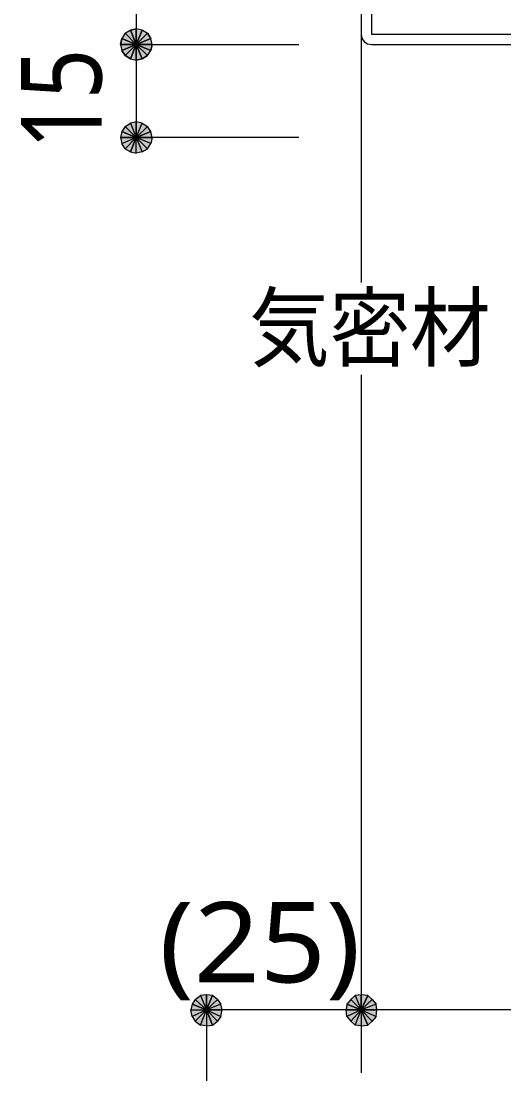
# Model space of a CAD drawing. Header units: millimetres. Extents: x 0 to 420, y 0 to 297.
# Drawn here: x 131.68 to 147.27, y 219.61 to 253.61 of the extents above; entities that cross this region are included whole.
import ezdxf
from ezdxf.enums import TextEntityAlignment as Align

# ---------------------------------------------------------------- set-up
doc = ezdxf.new("R2010")
doc.units = ezdxf.units.MM
doc.styles.add('kst32b', font='NotoSansJP-Variable.ttf')

msp = doc.modelspace()

# ---------------------------------------------------------------- hatches: boundary and pattern name
h = msp.add_hatch(color=7)
h.paths.add_polyline_path([(135.403, 253.365), (135.213, 253.323), (135.403, 252.857), (135.403, 253.365)])
h.paths.add_polyline_path([(135.213, 253.323), (135.403, 252.857), (135.043, 253.217), (135.213, 253.323)])
h.paths.add_polyline_path([(135.403, 252.857), (135.043, 253.217), (134.938, 253.047), (135.403, 252.857)])
h = msp.add_hatch(color=7)
h.paths.add_polyline_path([(135.594, 253.323), (135.403, 253.365), (135.403, 252.857), (135.594, 253.323)])
h.paths.add_polyline_path([(135.403, 253.365), (135.403, 252.857), (135.213, 253.323), (135.403, 253.365)])
h.paths.add_polyline_path([(135.403, 252.857), (135.213, 253.323), (135.043, 253.217), (135.403, 252.857)])
h = msp.add_hatch(color=7)
h.paths.add_polyline_path([(135.869, 253.047), (135.763, 253.217), (135.403, 252.857), (135.869, 253.047)])
h.paths.add_polyline_path([(135.763, 253.217), (135.403, 252.857), (135.594, 253.323), (135.763, 253.217)])
h.paths.add_polyline_path([(135.403, 252.857), (135.594, 253.323), (135.403, 253.365), (135.403, 252.857)])
h = msp.add_hatch(color=7)
h.paths.add_polyline_path([(135.911, 252.857), (135.869, 253.047), (135.403, 252.857), (135.911, 252.857)])
h.paths.add_polyline_path([(135.869, 253.047), (135.403, 252.857), (135.763, 253.217), (135.869, 253.047)])
h.paths.add_polyline_path([(135.403, 252.857), (135.763, 253.217), (135.594, 253.323), (135.403, 252.857)])
h = msp.add_hatch(color=7)
h.paths.add_polyline_path([(135.043, 253.217), (134.938, 253.047), (135.403, 252.857), (135.043, 253.217)])
h.paths.add_polyline_path([(134.938, 253.047), (135.403, 252.857), (134.895, 252.857), (134.938, 253.047)])
h.paths.add_polyline_path([(135.403, 252.857), (134.895, 252.857), (134.938, 252.666), (135.403, 252.857)])
for points in [[(134.938, 253.047), (134.895, 252.857), (135.403, 252.857), (134.938, 253.047)], [(135.869, 252.666), (135.911, 252.857), (135.403, 252.857), (135.869, 252.666)], [(134.938, 250.042), (134.895, 249.851), (135.403, 249.851), (134.938, 250.042)], [(137.859, 222.144), (137.668, 222.165), (137.668, 221.679), (137.859, 222.144)], [(142.875, 222.144), (142.663, 222.165), (142.663, 221.679), (142.875, 222.144)]]:
    msp.add_hatch(color=7).paths.add_polyline_path(points)
h = msp.add_hatch(color=7)
h.paths.add_polyline_path([(135.763, 252.497), (135.869, 252.666), (135.403, 252.857), (135.763, 252.497)])
h.paths.add_polyline_path([(135.869, 252.666), (135.403, 252.857), (135.911, 252.857), (135.869, 252.666)])
h.paths.add_polyline_path([(135.403, 252.857), (135.911, 252.857), (135.869, 253.047), (135.403, 252.857)])
h = msp.add_hatch(color=7)
h.paths.add_polyline_path([(134.895, 252.857), (134.938, 252.666), (135.403, 252.857), (134.895, 252.857)])
h.paths.add_polyline_path([(134.938, 252.666), (135.403, 252.857), (135.043, 252.497), (134.938, 252.666)])
h.paths.add_polyline_path([(135.403, 252.857), (135.043, 252.497), (135.213, 252.391), (135.403, 252.857)])
h = msp.add_hatch(color=7)
h.paths.add_polyline_path([(134.938, 252.666), (135.043, 252.497), (135.403, 252.857), (134.938, 252.666)])
h.paths.add_polyline_path([(135.043, 252.497), (135.403, 252.857), (135.213, 252.391), (135.043, 252.497)])
h.paths.add_polyline_path([(135.403, 252.857), (135.213, 252.391), (135.403, 252.349), (135.403, 252.857)])
h = msp.add_hatch(color=7)
h.paths.add_polyline_path([(135.213, 252.391), (135.403, 252.349), (135.403, 252.857), (135.213, 252.391)])
h.paths.add_polyline_path([(135.403, 252.349), (135.403, 252.857), (135.594, 252.391), (135.403, 252.349)])
h.paths.add_polyline_path([(135.403, 252.857), (135.594, 252.391), (135.763, 252.497), (135.403, 252.857)])
h = msp.add_hatch(color=7)
h.paths.add_polyline_path([(135.403, 252.349), (135.594, 252.391), (135.403, 252.857), (135.403, 252.349)])
h.paths.add_polyline_path([(135.594, 252.391), (135.403, 252.857), (135.763, 252.497), (135.594, 252.391)])
h.paths.add_polyline_path([(135.403, 252.857), (135.763, 252.497), (135.869, 252.666), (135.403, 252.857)])
h = msp.add_hatch(color=7)
h.paths.add_polyline_path([(135.403, 250.359), (135.213, 250.317), (135.403, 249.851), (135.403, 250.359)])
h.paths.add_polyline_path([(135.213, 250.317), (135.403, 249.851), (135.043, 250.211), (135.213, 250.317)])
h.paths.add_polyline_path([(135.403, 249.851), (135.043, 250.211), (134.938, 250.042), (135.403, 249.851)])
h = msp.add_hatch(color=7)
h.paths.add_polyline_path([(135.869, 250.042), (135.763, 250.211), (135.403, 249.851), (135.869, 250.042)])
h.paths.add_polyline_path([(135.763, 250.211), (135.403, 249.851), (135.594, 250.317), (135.763, 250.211)])
h.paths.add_polyline_path([(135.403, 249.851), (135.594, 250.317), (135.403, 250.359), (135.403, 249.851)])
h = msp.add_hatch(color=7)
h.paths.add_polyline_path([(135.763, 249.491), (135.869, 249.661), (135.403, 249.851), (135.763, 249.491)])
h.paths.add_polyline_path([(135.869, 249.661), (135.403, 249.851), (135.911, 249.851), (135.869, 249.661)])
h.paths.add_polyline_path([(135.403, 249.851), (135.911, 249.851), (135.869, 250.042), (135.403, 249.851)])
h = msp.add_hatch(color=7)
h.paths.add_polyline_path([(134.895, 249.851), (134.938, 249.661), (135.403, 249.851), (134.895, 249.851)])
h.paths.add_polyline_path([(134.938, 249.661), (135.403, 249.851), (135.043, 249.491), (134.938, 249.661)])
h.paths.add_polyline_path([(135.403, 249.851), (135.043, 249.491), (135.213, 249.386), (135.403, 249.851)])
h = msp.add_hatch(color=7)
h.paths.add_polyline_path([(135.213, 249.386), (135.403, 249.343), (135.403, 249.851), (135.213, 249.386)])
h.paths.add_polyline_path([(135.403, 249.343), (135.403, 249.851), (135.594, 249.386), (135.403, 249.343)])
h.paths.add_polyline_path([(135.403, 249.851), (135.594, 249.386), (135.763, 249.491), (135.403, 249.851)])
h = msp.add_hatch(color=7)
h.paths.add_polyline_path([(137.668, 222.165), (137.478, 222.144), (137.668, 221.679), (137.668, 222.165)])
h.paths.add_polyline_path([(137.478, 222.144), (137.668, 221.679), (137.308, 222.017), (137.478, 222.144)])
h.paths.add_polyline_path([(137.668, 221.679), (137.308, 222.017), (137.202, 221.869), (137.668, 221.679)])
h = msp.add_hatch(color=7)
h.paths.add_polyline_path([(138.176, 221.679), (138.134, 221.869), (137.668, 221.679), (138.176, 221.679)])
h.paths.add_polyline_path([(138.134, 221.869), (137.668, 221.679), (138.028, 222.017), (138.134, 221.869)])
h.paths.add_polyline_path([(137.668, 221.679), (138.028, 222.017), (137.859, 222.144), (137.668, 221.679)])
h = msp.add_hatch(color=7)
h.paths.add_polyline_path([(142.663, 222.165), (142.473, 222.144), (142.663, 221.679), (142.663, 222.165)])
h.paths.add_polyline_path([(142.473, 222.144), (142.663, 221.679), (142.325, 222.017), (142.473, 222.144)])
h.paths.add_polyline_path([(142.663, 221.679), (142.325, 222.017), (142.198, 221.869), (142.663, 221.679)])
h = msp.add_hatch(color=7)
h.paths.add_polyline_path([(143.171, 221.679), (143.15, 221.869), (142.663, 221.679), (143.171, 221.679)])
h.paths.add_polyline_path([(143.15, 221.869), (142.663, 221.679), (143.023, 222.017), (143.15, 221.869)])
h.paths.add_polyline_path([(142.663, 221.679), (143.023, 222.017), (142.875, 222.144), (142.663, 221.679)])
h = msp.add_hatch(color=7)
h.paths.add_polyline_path([(137.202, 221.869), (137.16, 221.679), (137.668, 221.679), (137.202, 221.869)])
h.paths.add_polyline_path([(137.16, 221.679), (137.668, 221.679), (137.202, 221.467), (137.16, 221.679)])
h.paths.add_polyline_path([(137.668, 221.679), (137.202, 221.467), (137.308, 221.319), (137.668, 221.679)])
h = msp.add_hatch(color=7)
h.paths.add_polyline_path([(142.198, 221.869), (142.177, 221.679), (142.663, 221.679), (142.198, 221.869)])
h.paths.add_polyline_path([(142.177, 221.679), (142.663, 221.679), (142.198, 221.467), (142.177, 221.679)])
h.paths.add_polyline_path([(142.663, 221.679), (142.198, 221.467), (142.325, 221.319), (142.663, 221.679)])
h = msp.add_hatch(color=7)
h.paths.add_polyline_path([(137.308, 221.319), (137.478, 221.192), (137.668, 221.679), (137.308, 221.319)])
h.paths.add_polyline_path([(137.478, 221.192), (137.668, 221.679), (137.668, 221.171), (137.478, 221.192)])
h.paths.add_polyline_path([(137.668, 221.679), (137.668, 221.171), (137.859, 221.192), (137.668, 221.679)])
h = msp.add_hatch(color=7)
h.paths.add_polyline_path([(137.859, 221.192), (138.028, 221.319), (137.668, 221.679), (137.859, 221.192)])
h.paths.add_polyline_path([(138.028, 221.319), (137.668, 221.679), (138.134, 221.467), (138.028, 221.319)])
h.paths.add_polyline_path([(137.668, 221.679), (138.134, 221.467), (138.176, 221.679), (137.668, 221.679)])
h = msp.add_hatch(color=7)
h.paths.add_polyline_path([(142.325, 221.319), (142.473, 221.192), (142.663, 221.679), (142.325, 221.319)])
h.paths.add_polyline_path([(142.473, 221.192), (142.663, 221.679), (142.663, 221.171), (142.473, 221.192)])
h.paths.add_polyline_path([(142.663, 221.679), (142.663, 221.171), (142.875, 221.192), (142.663, 221.679)])
h = msp.add_hatch(color=7)
h.paths.add_polyline_path([(142.875, 221.192), (143.023, 221.319), (142.663, 221.679), (142.875, 221.192)])
h.paths.add_polyline_path([(143.023, 221.319), (142.663, 221.679), (143.15, 221.467), (143.023, 221.319)])
h.paths.add_polyline_path([(142.663, 221.679), (143.15, 221.467), (143.171, 221.679), (142.663, 221.679)])

# ---------------------------------------------------------------- linework, layer by layer
at = {"lineweight": 13}
for points in [[(135.403, 257.852), (135.403, 252.857), (140.653, 252.857)], [(142.663, 257.535), (142.663, 253.174)], [(151.278, 253.174), (143.002, 253.174), (143.002, 257.535)], [(142.663, 253.189), (142.669, 253.124), (142.687, 253.062), (142.717, 253.005), (142.758, 252.954), (142.808, 252.913), (142.865, 252.882), (142.927, 252.863), (142.991, 252.857)], [(142.663, 253.174), (142.663, 245.173)], [(135.403, 252.857), (135.403, 249.851)], [(143.002, 252.857), (151.278, 252.857)], [(140.653, 249.851), (135.403, 249.851)], [(142.663, 242.189), (142.663, 219.646)], [(166.666, 221.679), (142.663, 221.679), (137.668, 221.679)], [(137.668, 221.679), (137.668, 211.519)]]:
    msp.add_lwpolyline(points, dxfattribs=at)
at = {"lineweight": 0}
for points in [[(135.213, 253.323), (135.403, 252.857), (135.043, 253.217)], [(135.403, 252.857), (135.213, 253.323), (135.043, 253.217)], [(135.403, 253.365), (135.213, 253.323), (135.403, 252.857)], [(135.403, 253.365), (135.403, 252.857), (135.213, 253.323)], [(135.403, 252.857), (135.594, 253.323), (135.403, 253.365)], [(135.594, 253.323), (135.403, 253.365), (135.403, 252.857)], [(135.763, 253.217), (135.403, 252.857), (135.594, 253.323)], [(135.403, 252.857), (135.763, 253.217), (135.594, 253.323)], [(134.938, 253.047), (134.895, 252.857), (135.403, 252.857)], [(134.938, 253.047), (135.403, 252.857), (134.895, 252.857)], [(135.403, 252.857), (135.043, 253.217), (134.938, 253.047)], [(135.043, 253.217), (134.938, 253.047), (135.403, 252.857)], [(135.869, 253.047), (135.763, 253.217), (135.403, 252.857)], [(135.869, 253.047), (135.403, 252.857), (135.763, 253.217)], [(135.403, 252.857), (135.911, 252.857), (135.869, 253.047)], [(135.911, 252.857), (135.869, 253.047), (135.403, 252.857)], [(134.895, 252.857), (134.938, 252.666), (135.403, 252.857)], [(135.403, 252.857), (134.895, 252.857), (134.938, 252.666)], [(134.938, 252.666), (135.403, 252.857), (135.043, 252.497)], [(134.938, 252.666), (135.043, 252.497), (135.403, 252.857)], [(135.403, 252.857), (135.043, 252.497), (135.213, 252.391)], [(135.043, 252.497), (135.403, 252.857), (135.213, 252.391)], [(135.213, 252.391), (135.403, 252.349), (135.403, 252.857)], [(135.403, 252.857), (135.213, 252.391), (135.403, 252.349)], [(135.403, 252.349), (135.403, 252.857), (135.594, 252.391)], [(135.403, 252.857), (135.594, 252.391), (135.763, 252.497)], [(135.763, 252.497), (135.869, 252.666), (135.403, 252.857)], [(135.869, 252.666), (135.403, 252.857), (135.911, 252.857)], [(135.403, 252.349), (135.594, 252.391), (135.403, 252.857)], [(135.594, 252.391), (135.403, 252.857), (135.763, 252.497)], [(135.403, 252.857), (135.763, 252.497), (135.869, 252.666)], [(135.869, 252.666), (135.911, 252.857), (135.403, 252.857)], [(135.213, 250.317), (135.403, 249.851), (135.043, 250.211)], [(135.403, 250.359), (135.213, 250.317), (135.403, 249.851)], [(135.403, 249.851), (135.594, 250.317), (135.403, 250.359)], [(135.763, 250.211), (135.403, 249.851), (135.594, 250.317)], [(134.938, 250.042), (134.895, 249.851), (135.403, 249.851)], [(135.403, 249.851), (135.043, 250.211), (134.938, 250.042)], [(135.869, 250.042), (135.763, 250.211), (135.403, 249.851)], [(135.403, 249.851), (135.911, 249.851), (135.869, 250.042)], [(134.895, 249.851), (134.938, 249.661), (135.403, 249.851)], [(134.938, 249.661), (135.403, 249.851), (135.043, 249.491)], [(135.403, 249.851), (135.043, 249.491), (135.213, 249.386)], [(135.213, 249.386), (135.403, 249.343), (135.403, 249.851)], [(135.403, 249.343), (135.403, 249.851), (135.594, 249.386)], [(135.403, 249.851), (135.594, 249.386), (135.763, 249.491)], [(135.763, 249.491), (135.869, 249.661), (135.403, 249.851)], [(135.869, 249.661), (135.403, 249.851), (135.911, 249.851)], [(137.478, 222.144), (137.668, 221.679), (137.308, 222.017)], [(137.668, 222.165), (137.478, 222.144), (137.668, 221.679)], [(137.859, 222.144), (137.668, 222.165), (137.668, 221.679)], [(137.668, 221.679), (138.028, 222.017), (137.859, 222.144)], [(142.473, 222.144), (142.663, 221.679), (142.325, 222.017)], [(142.663, 222.165), (142.473, 222.144), (142.663, 221.679)], [(142.875, 222.144), (142.663, 222.165), (142.663, 221.679)], [(142.663, 221.679), (143.023, 222.017), (142.875, 222.144)], [(137.202, 221.869), (137.16, 221.679), (137.668, 221.679)], [(137.668, 221.679), (137.308, 222.017), (137.202, 221.869)], [(138.134, 221.869), (137.668, 221.679), (138.028, 222.017)], [(138.176, 221.679), (138.134, 221.869), (137.668, 221.679)], [(142.198, 221.869), (142.177, 221.679), (142.663, 221.679)], [(142.663, 221.679), (142.325, 222.017), (142.198, 221.869)], [(143.15, 221.869), (142.663, 221.679), (143.023, 222.017)], [(143.171, 221.679), (143.15, 221.869), (142.663, 221.679)], [(137.16, 221.679), (137.668, 221.679), (137.202, 221.467)], [(137.668, 221.679), (137.202, 221.467), (137.308, 221.319)], [(137.308, 221.319), (137.478, 221.192), (137.668, 221.679)], [(137.478, 221.192), (137.668, 221.679), (137.668, 221.171)], [(137.668, 221.679), (137.668, 221.171), (137.859, 221.192)], [(137.859, 221.192), (138.028, 221.319), (137.668, 221.679)], [(138.028, 221.319), (137.668, 221.679), (138.134, 221.467)], [(137.668, 221.679), (138.134, 221.467), (138.176, 221.679)], [(142.177, 221.679), (142.663, 221.679), (142.198, 221.467)], [(142.663, 221.679), (142.198, 221.467), (142.325, 221.319)], [(142.325, 221.319), (142.473, 221.192), (142.663, 221.679)], [(142.473, 221.192), (142.663, 221.679), (142.663, 221.171)], [(142.663, 221.679), (142.663, 221.171), (142.875, 221.192)], [(142.875, 221.192), (143.023, 221.319), (142.663, 221.679)], [(143.023, 221.319), (142.663, 221.679), (143.15, 221.467)], [(142.663, 221.679), (143.15, 221.467), (143.171, 221.679)]]:
    msp.add_lwpolyline(points, close=True, dxfattribs=at)

# ---------------------------------------------------------------- texts
at = {"style": 'kst32b'}
for s, height, p, p2 in [('15', 2.5989, (134.281, 249.47), (134.281, 252.719)), ('気密材', 2.0791, (139.044, 242.676), (146.841, 242.676)), ('(25)', 2.5989, (136.144, 222.567), (142.641, 222.567))]:
    msp.add_text(s, height=height, dxfattribs=at).set_placement(p, p2, align=Align.FIT)

doc.saveas('drawing.dxf')
